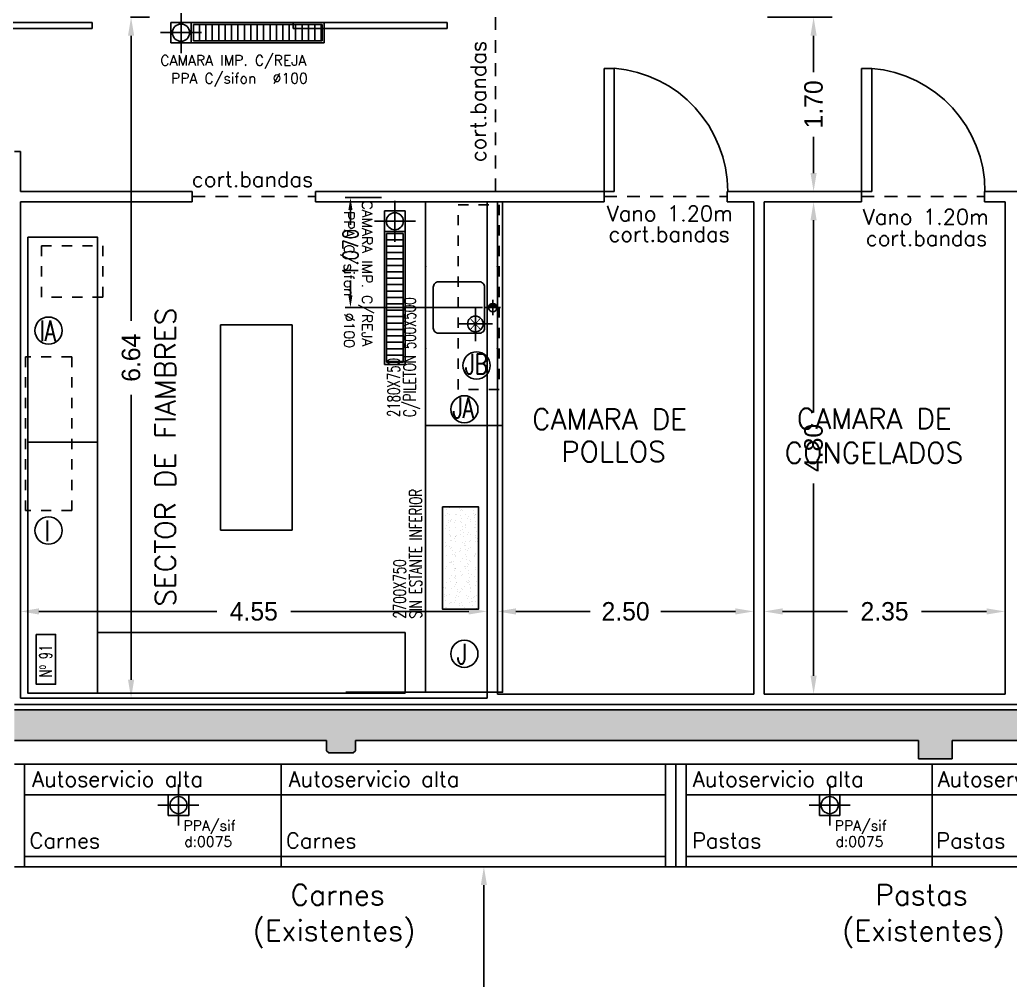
# Model space of a CAD drawing. Header units: metres. Extents: x 95 to 486, y 2972 to 3465.
# Drawn here: x 193.07 to 202.73, y 3229.39 to 3238.78 of the extents above; entities that cross this region are included whole.
import ezdxf
from ezdxf.enums import TextEntityAlignment as Align

# ---------------------------------------------------------------- set-up
doc = ezdxf.new("R2010")
doc.units = ezdxf.units.M
doc.linetypes.add('HIDDEN', pattern=[0.375, 0.25, -0.125])
doc.linetypes.add('HIDDEN2', pattern=[0.1875, 0.125, -0.0625])
for name, color, linetype in [('0_CAMARAS', 4, 'Continuous'), ('0_HOJA-CARATULA', 7, 'Continuous'), ('0_MUROS', 7, 'Continuous'), ('C_COTAS', 5, 'Continuous'), ('E_GONDOLAS', 1, 'Continuous'), ('E_INOXIGAS', 1, 'Continuous'), ('I_AGUA', 160, 'Continuous'), ('I_DESAGUES', 224, 'Continuous'), ('INO-AGUA', 161, 'Continuous'), ('INO-DESAGUES', 161, 'Continuous'), ('INOXI', 1, 'Continuous'), ('T_ITEMS', 142, 'Continuous'), ('T_TEXTOS', 3, 'Continuous'), ('T_TEXTOS-EQUIPAMIENTO', 5, 'Continuous')]:
    doc.layers.add(name, color=color, linetype=linetype)
doc.styles.add('ROMANS', font='romans.shx', dxfattribs={"width": 0.8, "height": 0.15})
doc.dimstyles.new('PLANOS', dxfattribs={"dimscale": 0, "dimtxt": 0.12, "dimasz": 0.12, "dimexe": 0.05, "dimexo": 0.02, "dimgap": 0.04, "dimtad": 0, "dimdec": 3, "dimrnd": 0.005, "dimzin": 0, "dimdsep": 46, "dimtxsty": 'ROMANS', "dimcen": 2.5, "dimadec": 0, "dimazin": 0, "dimtfac": 1, "dimtdec": 3, "dimtmove": 2, "dimatfit": 3, "dimfxl": 1, "dimtolj": 1, "dimtzin": 0, "dimarcsym": 0})
doc.dimstyles.new('STANDARD$0', dxfattribs={"dimtxt": 0.2, "dimasz": 0.18, "dimexe": 0.18, "dimexo": 0.0625, "dimgap": 0.09, "dimtad": 0, "dimzin": 0, "dimdsep": 46, "dimtxsty": 'ROMANS', "dimblk": 'OBLIQUE', "dimsah": 1, "dimcen": 0.09, "dimse1": 1, "dimse2": 1, "dimadec": 0, "dimazin": 0, "dimtfac": 1, "dimtofl": 0, "dimtmove": 0, "dimatfit": 3, "dimldrblk": 'OBLIQUE', "dimfxl": 1, "dimtolj": 1, "dimtzin": 0, "dimarcsym": 0})

# ---------------------------------------------------------------- blocks, each defined once
blk = doc.blocks.new('*D177')
at = {"layer": 'C_COTAS', "color": 0, "lineweight": -2, "transparency": 16777216}
for p, q in [((198.4836, 3230.5236), (197.4155, 3230.5236)), ((197.5955, 3230.3436), (197.5955, 3229.3536)), ((197.5955, 3227.7036), (197.5955, 3228.6936)), ((198.4836, 3227.5236), (197.4155, 3227.5236))]:
    blk.add_line(p, q, dxfattribs=at)
at = {"layer": 'C_COTAS', "color": 0, "transparency": 16777216}
for points in [[(197.5655, 3230.3436), (197.6255, 3230.3436), (197.5955, 3230.5236)], [(197.5655, 3227.7036), (197.6255, 3227.7036), (197.5955, 3227.5236)]]:
    blk.add_solid(points, dxfattribs=at)
at = {"layer": 'DEFPOINTS', "color": 0, "transparency": 16777216}
for p in [(197.5955, 3230.5236), (198.5461, 3230.5236), (198.5461, 3227.5236)]:
    blk.add_point(p, dxfattribs=at)
at = {"layer": 'C_COTAS', "color": 0, "transparency": 16777216, "insert": (197.5955, 3229.0236), "char_height": 0.18, "attachment_point": 5, "rotation": 90}
blk.add_mtext('\\A1;3.00', dxfattribs=at)
blk = doc.blocks.new('*D195')
at = {"layer": 'C_COTAS', "color": 0, "lineweight": -2, "transparency": 16777216}
for p, q in [((193.0774, 3232.2278), (193.0774, 3233.1916)), ((197.6274, 3232.2278), (197.6274, 3233.1916)), ((193.2574, 3233.0116), (194.9924, 3233.0116)), ((197.4474, 3233.0116), (195.7124, 3233.0116))]:
    blk.add_line(p, q, dxfattribs=at)
at = {"layer": 'C_COTAS', "color": 0, "transparency": 16777216}
for points in [[(193.2574, 3233.0416), (193.2574, 3232.9816), (193.0774, 3233.0116)], [(197.4474, 3233.0416), (197.4474, 3232.9816), (197.6274, 3233.0116)]]:
    blk.add_solid(points, dxfattribs=at)
at = {"layer": 'DEFPOINTS', "color": 0, "transparency": 16777216}
for p in [(197.6274, 3233.0116), (193.0774, 3232.1653), (197.6274, 3232.1653)]:
    blk.add_point(p, dxfattribs=at)
at = {"layer": 'C_COTAS', "color": 0, "transparency": 16777216, "insert": (195.3524, 3233.0116), "char_height": 0.18, "attachment_point": 5}
blk.add_mtext('\\A1;4.55', dxfattribs=at)
blk = doc.blocks.new('*D196')
at = {"layer": 'C_COTAS', "color": 0, "lineweight": -2, "transparency": 16777216}
for p, q in [((197.7274, 3232.2678), (197.7274, 3233.1916)), ((200.2274, 3232.2678), (200.2274, 3233.1916)), ((197.9074, 3233.0116), (198.6324, 3233.0116)), ((200.0474, 3233.0116), (199.3224, 3233.0116))]:
    blk.add_line(p, q, dxfattribs=at)
at = {"layer": 'C_COTAS', "color": 0, "transparency": 16777216}
for points in [[(197.9074, 3233.0416), (197.9074, 3232.9816), (197.7274, 3233.0116)], [(200.0474, 3233.0416), (200.0474, 3232.9816), (200.2274, 3233.0116)]]:
    blk.add_solid(points, dxfattribs=at)
at = {"layer": 'DEFPOINTS', "color": 0, "transparency": 16777216}
for p in [(200.2274, 3233.0116), (197.7274, 3232.2053), (200.2274, 3232.2053)]:
    blk.add_point(p, dxfattribs=at)
at = {"layer": 'C_COTAS', "color": 0, "transparency": 16777216, "insert": (198.9774, 3233.0116), "char_height": 0.18, "attachment_point": 5}
blk.add_mtext('\\A1;2.50', dxfattribs=at)
blk = doc.blocks.new('*D197')
at = {"layer": 'C_COTAS', "color": 0, "lineweight": -2, "transparency": 16777216}
for p, q in [((200.3274, 3232.2678), (200.3274, 3233.1916)), ((202.6774, 3232.2678), (202.6774, 3233.1916)), ((200.5074, 3233.0116), (201.1424, 3233.0116)), ((202.4974, 3233.0116), (201.8624, 3233.0116))]:
    blk.add_line(p, q, dxfattribs=at)
at = {"layer": 'C_COTAS', "color": 0, "transparency": 16777216}
for points in [[(200.5074, 3233.0416), (200.5074, 3232.9816), (200.3274, 3233.0116)], [(202.4974, 3233.0416), (202.4974, 3232.9816), (202.6774, 3233.0116)]]:
    blk.add_solid(points, dxfattribs=at)
at = {"layer": 'DEFPOINTS', "color": 0, "transparency": 16777216}
for p in [(202.6774, 3233.0116), (200.3274, 3232.2053), (202.6774, 3232.2053)]:
    blk.add_point(p, dxfattribs=at)
at = {"layer": 'C_COTAS', "color": 0, "transparency": 16777216, "insert": (201.5024, 3233.0116), "char_height": 0.18, "attachment_point": 5}
blk.add_mtext('\\A1;2.35', dxfattribs=at)
blk = doc.blocks.new('*D200')
at = {"layer": 'C_COTAS', "color": 0, "lineweight": -2, "transparency": 16777216}
for p, q in [((200.3899, 3237.0053), (200.9904, 3237.0053)), ((200.8104, 3236.8253), (200.8104, 3234.9503)), ((200.8104, 3232.3853), (200.8104, 3234.2603)), ((200.3899, 3232.2053), (200.9904, 3232.2053))]:
    blk.add_line(p, q, dxfattribs=at)
at = {"layer": 'C_COTAS', "color": 0, "transparency": 16777216}
for points in [[(200.7804, 3236.8253), (200.8404, 3236.8253), (200.8104, 3237.0053)], [(200.7804, 3232.3853), (200.8404, 3232.3853), (200.8104, 3232.2053)]]:
    blk.add_solid(points, dxfattribs=at)
at = {"layer": 'DEFPOINTS', "color": 0, "transparency": 16777216}
for p in [(200.3274, 3237.0053), (200.8104, 3237.0053), (200.3274, 3232.2053)]:
    blk.add_point(p, dxfattribs=at)
at = {"layer": 'C_COTAS', "color": 0, "transparency": 16777216, "insert": (200.8104, 3234.6053), "char_height": 0.18, "attachment_point": 5, "rotation": 90}
blk.add_mtext('\\A1;4.80', dxfattribs=at)
blk = doc.blocks.new('*D201')
at = {"layer": 'C_COTAS', "color": 0, "lineweight": -2, "transparency": 16777216}
for p, q in [((200.3597, 3238.8036), (200.9904, 3238.8036)), ((200.8104, 3238.6236), (200.8104, 3238.2695)), ((200.8104, 3237.2853), (200.8104, 3237.6395)), ((200.3597, 3237.1053), (200.9904, 3237.1053))]:
    blk.add_line(p, q, dxfattribs=at)
at = {"layer": 'C_COTAS', "color": 0, "transparency": 16777216}
for points in [[(200.7804, 3238.6236), (200.8404, 3238.6236), (200.8104, 3238.8036)], [(200.7804, 3237.2853), (200.8404, 3237.2853), (200.8104, 3237.1053)]]:
    blk.add_solid(points, dxfattribs=at)
at = {"layer": 'DEFPOINTS', "color": 0, "transparency": 16777216}
for p in [(200.2972, 3238.8036), (200.8104, 3238.8036), (200.2972, 3237.1053)]:
    blk.add_point(p, dxfattribs=at)
at = {"layer": 'C_COTAS', "color": 0, "transparency": 16777216, "insert": (200.8104, 3237.9545), "char_height": 0.18, "attachment_point": 5, "rotation": 90}
blk.add_mtext('\\A1;1.70', dxfattribs=at)
blk = doc.blocks.new('*D206')
at = {"layer": 'C_COTAS', "color": 0, "lineweight": -2, "transparency": 16777216}
for p, q in [((194.151, 3238.8036), (194.3353, 3238.8036)), ((194.1553, 3238.6236), (194.1553, 3235.8445)), ((194.1553, 3232.3453), (194.1553, 3235.1245)), ((194.151, 3232.1653), (194.3353, 3232.1653))]:
    blk.add_line(p, q, dxfattribs=at)
at = {"layer": 'C_COTAS', "color": 0, "transparency": 16777216}
for points in [[(194.1253, 3238.6236), (194.1853, 3238.6236), (194.1553, 3238.8036)], [(194.1253, 3232.3453), (194.1853, 3232.3453), (194.1553, 3232.1653)]]:
    blk.add_solid(points, dxfattribs=at)
at = {"layer": 'DEFPOINTS', "color": 0, "transparency": 16777216}
for p in [(194.0885, 3238.8036), (194.1553, 3238.8036), (194.0885, 3232.1653)]:
    blk.add_point(p, dxfattribs=at)
at = {"layer": 'C_COTAS', "color": 0, "transparency": 16777216, "insert": (194.1553, 3235.4845), "char_height": 0.18, "attachment_point": 5, "rotation": 90}
blk.add_mtext('\\A1;6.64', dxfattribs=at)
blk = doc.blocks.new('*D217')
at = {"layer": 'DEFPOINTS', "color": 0, "transparency": 16777216}
for p in [(196.2943, 3237.0453), (196.6174, 3237.0453), (197.6024, 3235.974)]:
    blk.add_point(p, dxfattribs=at)
at = {"layer": 'I_AGUA', "color": 0, "lineweight": -2, "transparency": 16777216}
for p, q in [((196.5974, 3237.0453), (196.2443, 3237.0453)), ((196.2943, 3236.9253), (196.2943, 3236.7811)), ((196.2943, 3236.094), (196.2943, 3236.2382)), ((197.5824, 3235.974), (196.2443, 3235.974))]:
    blk.add_line(p, q, dxfattribs=at)
at = {"layer": 'I_AGUA', "color": 0, "transparency": 16777216}
for points in [[(196.2743, 3236.9253), (196.3143, 3236.9253), (196.2943, 3237.0453)], [(196.2743, 3236.094), (196.3143, 3236.094), (196.2943, 3235.974)]]:
    blk.add_solid(points, dxfattribs=at)
at = {"layer": 'I_AGUA', "color": 0, "transparency": 16777216, "insert": (196.2943, 3236.5097), "char_height": 0.15, "attachment_point": 5, "rotation": 90, "style": 'ROMANS'}
blk.add_mtext('\\A1;1.070', dxfattribs=at)
blk = doc.blocks.new('AAFF')
at = {"layer": 'I_AGUA', "color": 14}
for p, q in [((0, -0.0758), (0, 0.0757)), ((-0.0757, 0), (0.0757, 0))]:
    blk.add_line(p, q, dxfattribs=at)
at = {"layer": 'I_AGUA'}
blk.add_circle((0, 0), 0.0407, dxfattribs=at)
blk = doc.blocks.new('A$C58FD04BF')
at = {"layer": 'INO-AGUA'}
for points in [[(0, 0.0815, 0.414214), (-0.0407, 0.0407), (0, 0.0407)], [(0, 0), (0, 0.0407), (-0.0407, 0.0407, 0.414214)]]:
    blk.add_hatch(color=256, dxfattribs=at).paths.add_polyline_path(points)
blk.add_blockref('AAFF', (0, 0.0408), dxfattribs=at)
blk = doc.blocks.new('AADES')
at = {"layer": 'INO-DESAGUES', "color": 14}
for p, q in [((0, 0.1664), (0, -0.1664)), ((-0.1663, 0), (0.1664, 0))]:
    blk.add_line(p, q, dxfattribs=at)
at = {"layer": 'INO-DESAGUES', "const_width": 0.008}
for points in [[(-0.057, 0.0508), (0.057, -0.0509)], [(0.0552, 0.0528), (-0.0552, -0.0527)]]:
    blk.add_lwpolyline(points, dxfattribs=at)
at = {"layer": 'INO-DESAGUES'}
blk.add_circle((0, 0), 0.0764, dxfattribs=at)
blk = doc.blocks.new('500X500')
at = {"color": 40}
blk.add_lwpolyline([(0.15, -0.575), (0.15, -0.175, -0.414214), (0.2, -0.125), (0.6, -0.125, -0.414214), (0.65, -0.175), (0.65, -0.575, -0.414214), (0.6, -0.625), (0.2, -0.625, -0.414214)], format="xyb", close=True, dxfattribs=at)
at = {"layer": 'INOXI', "color": 8}
for p in [(0, 0), (0.8, 0), (0, -0.7), (0.8, -0.7)]:
    blk.add_point(p, dxfattribs=at)
at = {"layer": 'INO-AGUA', "linetype": 'Continuous'}
blk.add_blockref('A$C58FD04BF', (0.4, -0.086), dxfattribs=at)
at = {"layer": 'INO-DESAGUES'}
blk.add_blockref('AADES', (0.56, -0.2151), dxfattribs=at)
blk = doc.blocks.new('*X12')
at = {"color": 0}
for p, q in [((1.0055, 1.2653), (1.0055, 1.2653)), ((1.0396, 1.302), (1.0396, 1.302)), ((1.0656, 1.3054), (1.0656, 1.3054)), ((1.0726, 1.3217), (1.0726, 1.3217)), ((1.0729, 1.3171), (1.0729, 1.3171)), ((1.0818, 1.3133), (1.0818, 1.3133)), ((1.1062, 1.3108), (1.1062, 1.3108)), ((1.1253, 1.2734), (1.1253, 1.2734)), ((1.1405, 1.2702), (1.1405, 1.2702)), ((1.1484, 1.3183), (1.1484, 1.3183)), ((1.1741, 1.3197), (1.1741, 1.3197)), ((1.2002, 1.3231), (1.2002, 1.3231)), ((1.2008, 1.3165), (1.2008, 1.3165)), ((1.2408, 1.3285), (1.2408, 1.3285)), ((1.2714, 1.2719), (1.2714, 1.2719)), ((1.2757, 1.3173), (1.2757, 1.3173)), ((1.3041, 1.3186), (1.3041, 1.3186)), ((1.3087, 1.3374), (1.3087, 1.3374)), ((1.3254, 1.2717), (1.3254, 1.2717)), ((1.3346, 1.2633), (1.3346, 1.2633)), ((1.3348, 1.3408), (1.3348, 1.3408)), ((1.3359, 1.3213), (1.3359, 1.3213)), ((1.3754, 1.3462), (1.3754, 1.3462)), ((1.3993, 1.2713), (1.3993, 1.2713)), ((1.4032, 1.2554), (1.4032, 1.2554)), ((1.4598, 1.3189), (1.4598, 1.3189)), ((1.4668, 1.323), (1.4668, 1.323)), ((1.4757, 1.3156), (1.4757, 1.3156)), ((1.4849, 1.3072), (1.4849, 1.3072)), ((1.5284, 1.2673), (1.5284, 1.2673)), ((1.5344, 1.2761), (1.5344, 1.2761)), ((1.5589, 1.2557), (1.5589, 1.2557)), ((1.5947, 1.3224), (1.5947, 1.3224)), ((1.6155, 1.3191), (1.6155, 1.3191)), ((1.6652, 1.2778), (1.6652, 1.2778)), ((1.6787, 1.3112), (1.6787, 1.3112)), ((1.6907, 1.2582), (1.6907, 1.2582)), ((1.7146, 1.256), (1.7146, 1.256)), ((1.7285, 1.2656), (1.7285, 1.2656)), ((1.7297, 1.3273), (1.7297, 1.3273)), ((1.7377, 1.2571), (1.7377, 1.2571)), ((1.7586, 1.2672), (1.7586, 1.2672)), ((1.7712, 1.3194), (1.7712, 1.3194)), ((1.7846, 1.2706), (1.7846, 1.2706)), ((1.7932, 1.2772), (1.7932, 1.2772)), ((1.8253, 1.276), (1.8253, 1.276)), ((1.8606, 1.3289), (1.8606, 1.3289)), ((1.8703, 1.2563), (1.8703, 1.2563)), ((1.8788, 1.3095), (1.8788, 1.3095)), ((1.888, 1.301), (1.888, 1.301)), ((1.8932, 1.2849), (1.8932, 1.2849)), ((1.9192, 1.2883), (1.9192, 1.2883)), ((1.9269, 1.3197), (1.9269, 1.3197)), ((1.9282, 1.282), (1.9282, 1.282)), ((1.9315, 1.2612), (1.9315, 1.2612)), ((1.9599, 1.2937), (1.9599, 1.2937)), ((1.9885, 1.3283), (1.9885, 1.3283)), ((1.0086, 1.169), (1.0086, 1.169)), ((1.0177, 1.1696), (1.0177, 1.1696)), ((1.0248, 1.184), (1.0248, 1.184)), ((1.033, 1.1928), (1.033, 1.1928)), ((1.034, 1.1755), (1.034, 1.1755)), ((1.0761, 1.2207), (1.0761, 1.2207)), ((1.0857, 1.1786), (1.0857, 1.1786)), ((1.0918, 1.2549), (1.0918, 1.2549)), ((1.1117, 1.182), (1.1117, 1.182)), ((1.1128, 1.2414), (1.1128, 1.2414)), ((1.1437, 1.1739), (1.1437, 1.1739)), ((1.1523, 1.1874), (1.1523, 1.1874)), ((1.1751, 1.2278), (1.1751, 1.2278)), ((1.1843, 1.2194), (1.1843, 1.2194)), ((1.1887, 1.1931), (1.1887, 1.1931)), ((1.204, 1.2201), (1.204, 1.2201)), ((1.2202, 1.1963), (1.2202, 1.1963)), ((1.2278, 1.1795), (1.2278, 1.1795)), ((1.2463, 1.1997), (1.2463, 1.1997)), ((1.2475, 1.2552), (1.2475, 1.2552)), ((1.2685, 1.2417), (1.2685, 1.2417)), ((1.2746, 1.1755), (1.2746, 1.1755)), ((1.2869, 1.2051), (1.2869, 1.2051)), ((1.339, 1.225), (1.339, 1.225)), ((1.3445, 1.1934), (1.3445, 1.1934)), ((1.3548, 1.214), (1.3548, 1.214)), ((1.3781, 1.2234), (1.3781, 1.2234)), ((1.3809, 1.2175), (1.3809, 1.2175)), ((1.4025, 1.1749), (1.4025, 1.1749)), ((1.4215, 1.2228), (1.4215, 1.2228)), ((1.4243, 1.242), (1.4243, 1.242)), ((1.4279, 1.1778), (1.4279, 1.1778)), ((1.4371, 1.1694), (1.4371, 1.1694)), ((1.4699, 1.2267), (1.4699, 1.2267)), ((1.4894, 1.2317), (1.4894, 1.2317)), ((1.5002, 1.1937), (1.5002, 1.1937)), ((1.5154, 1.2352), (1.5154, 1.2352)), ((1.5375, 1.1798), (1.5375, 1.1798)), ((1.5561, 1.2405), (1.5561, 1.2405)), ((1.5782, 1.2217), (1.5782, 1.2217)), ((1.58, 1.2423), (1.58, 1.2423)), ((1.5874, 1.2133), (1.5874, 1.2133)), ((1.5978, 1.226), (1.5978, 1.226)), ((1.624, 1.2495), (1.624, 1.2495)), ((1.6309, 1.1734), (1.6309, 1.1734)), ((1.65, 1.2529), (1.65, 1.2529)), ((1.6559, 1.1939), (1.6559, 1.1939)), ((1.6684, 1.1814), (1.6684, 1.1814)), ((1.7329, 1.2309), (1.7329, 1.2309)), ((1.7357, 1.2426), (1.7357, 1.2426)), ((1.7812, 1.2173), (1.7812, 1.2173)), ((1.7963, 1.1808), (1.7963, 1.1808)), ((1.8116, 1.1942), (1.8116, 1.1942)), ((1.831, 1.1717), (1.831, 1.1717)), ((1.8402, 1.1632), (1.8402, 1.1632)), ((1.8637, 1.2326), (1.8637, 1.2326)), ((1.8914, 1.2429), (1.8914, 1.2429)), ((1.9313, 1.1857), (1.9313, 1.1857)), ((1.9393, 1.1615), (1.9393, 1.1615)), ((1.9653, 1.1649), (1.9653, 1.1649)), ((1.9673, 1.1945), (1.9673, 1.1945)), ((1.9813, 1.2156), (1.9813, 1.2156)), ((1.9905, 1.2071), (1.9905, 1.2071)), ((1.9916, 1.232), (1.9916, 1.232)), ((1.0118, 1.0727), (1.0118, 1.0727)), ((1.0734, 1.0676), (1.0734, 1.0676)), ((1.0775, 1.1356), (1.0775, 1.1356)), ((1.0792, 1.1244), (1.0792, 1.1244)), ((1.1273, 1.09), (1.1273, 1.09)), ((1.1321, 1.1297), (1.1321, 1.1297)), ((1.1365, 1.0816), (1.1365, 1.0816)), ((1.1468, 1.0775), (1.1468, 1.0775)), ((1.1532, 1.1162), (1.1532, 1.1162)), ((1.1984, 1.064), (1.1984, 1.064)), ((1.2071, 1.1238), (1.2071, 1.1238)), ((1.2291, 1.0679), (1.2291, 1.0679)), ((1.2663, 1.0729), (1.2663, 1.0729)), ((1.2776, 1.1339), (1.2776, 1.1339)), ((1.2777, 1.0792), (1.2777, 1.0792)), ((1.2868, 1.1255), (1.2868, 1.1255)), ((1.2878, 1.13), (1.2878, 1.13)), ((1.2924, 1.0763), (1.2924, 1.0763)), ((1.3089, 1.1165), (1.3089, 1.1165)), ((1.3303, 1.0856), (1.3303, 1.0856)), ((1.333, 1.0817), (1.333, 1.0817)), ((1.3422, 1.1286), (1.3422, 1.1286)), ((1.3848, 1.0682), (1.3848, 1.0682)), ((1.4009, 1.0906), (1.4009, 1.0906)), ((1.4056, 1.0786), (1.4056, 1.0786)), ((1.427, 1.0941), (1.427, 1.0941)), ((1.4436, 1.1302), (1.4436, 1.1302)), ((1.4646, 1.1168), (1.4646, 1.1168)), ((1.4676, 1.0994), (1.4676, 1.0994)), ((1.4731, 1.1303), (1.4731, 1.1303)), ((1.4806, 1.1295), (1.4806, 1.1295)), ((1.5304, 1.0839), (1.5304, 1.0839)), ((1.5355, 1.1084), (1.5355, 1.1084)), ((1.5396, 1.0755), (1.5396, 1.0755)), ((1.5405, 1.0685), (1.5405, 1.0685)), ((1.5407, 1.0834), (1.5407, 1.0834)), ((1.5615, 1.1118), (1.5615, 1.1118)), ((1.5993, 1.1305), (1.5993, 1.1305)), ((1.601, 1.1297), (1.601, 1.1297)), ((1.6022, 1.1171), (1.6022, 1.1171)), ((1.6203, 1.1171), (1.6203, 1.1171)), ((1.6701, 1.1261), (1.6701, 1.1261)), ((1.6715, 1.0851), (1.6715, 1.0851)), ((1.6807, 1.1278), (1.6807, 1.1278)), ((1.6899, 1.1193), (1.6899, 1.1193)), ((1.6961, 1.1295), (1.6961, 1.1295)), ((1.6962, 1.0687), (1.6962, 1.0687)), ((1.7334, 1.0795), (1.7334, 1.0795)), ((1.736, 1.1346), (1.736, 1.1346)), ((1.7368, 1.1349), (1.7368, 1.1349)), ((1.755, 1.1308), (1.755, 1.1308)), ((1.7761, 1.1174), (1.7761, 1.1174)), ((1.7995, 1.0845), (1.7995, 1.0845)), ((1.8047, 1.1438), (1.8047, 1.1438)), ((1.8307, 1.1472), (1.8307, 1.1472)), ((1.852, 1.069), (1.852, 1.069)), ((1.8669, 1.1362), (1.8669, 1.1362)), ((1.8714, 1.1526), (1.8714, 1.1526)), ((1.8837, 1.1234), (1.8837, 1.1234)), ((1.9107, 1.1311), (1.9107, 1.1311)), ((1.9318, 1.1177), (1.9318, 1.1177)), ((1.9335, 1.0778), (1.9335, 1.0778)), ((1.9345, 1.0894), (1.9345, 1.0894)), ((1.9427, 1.0693), (1.9427, 1.0693)), ((1.9948, 1.1356), (1.9948, 1.1356)), ((1.0168, 1.0042), (1.0168, 1.0042)), ((1.0232, 1.0409), (1.0232, 1.0409)), ((1.0638, 1.0463), (1.0638, 1.0463)), ((1.0824, 1.0281), (1.0824, 1.0281)), ((1.1318, 1.0552), (1.1318, 1.0552)), ((1.1578, 1.0586), (1.1578, 1.0586)), ((1.1725, 1.0045), (1.1725, 1.0045)), ((1.18, 1.0417), (1.18, 1.0417)), ((1.2103, 1.0274), (1.2103, 1.0274)), ((1.3282, 1.0048), (1.3282, 1.0048)), ((1.3453, 1.0323), (1.3453, 1.0323)), ((1.3801, 1.04), (1.3801, 1.04)), ((1.3893, 1.0316), (1.3893, 1.0316)), ((1.4762, 1.034), (1.4762, 1.034)), ((1.4839, 1.005), (1.4839, 1.005)), ((1.5831, 1.0356), (1.5831, 1.0356)), ((1.6041, 1.0334), (1.6041, 1.0334)), ((1.6396, 1.0053), (1.6396, 1.0053)), ((1.7162, 1.0027), (1.7162, 1.0027)), ((1.7392, 1.0382), (1.7392, 1.0382)), ((1.7422, 1.0061), (1.7422, 1.0061)), ((1.7829, 1.0115), (1.7829, 1.0115)), ((1.7832, 1.0339), (1.7832, 1.0339)), ((1.7924, 1.0254), (1.7924, 1.0254)), ((1.7953, 1.0056), (1.7953, 1.0056)), ((1.8508, 1.0204), (1.8508, 1.0204)), ((1.87, 1.0399), (1.87, 1.0399)), ((1.8768, 1.0238), (1.8768, 1.0238)), ((1.9175, 1.0292), (1.9175, 1.0292)), ((1.9511, 1.0059), (1.9511, 1.0059)), ((1.9854, 1.0381), (1.9854, 1.0381)), ((1.9862, 1.0295), (1.9862, 1.0295)), ((1.9979, 1.0393), (1.9979, 1.0393))]:
    blk.add_line(p, q, dxfattribs=at)
blk = doc.blocks.new('Tc100')
at = {"color": 40}
blk.add_lwpolyline([(-0.4974, -0.1777), (-0.4974, 0.1723), (0.5026, 0.1723), (0.5026, -0.1777)], close=True, dxfattribs=at)
at = {"color": 9}
blk.add_blockref('*X12', (-1.4974, -1.1777), dxfattribs=at)

msp = doc.modelspace()

# ---------------------------------------------------------------- hatches: boundary and pattern name
at = {"layer": '0_MUROS'}
msp.add_hatch(color=256, dxfattribs=at).paths.add_polyline_path([(201.8321, 3231.7536), (201.8321, 3231.5736), (202.1621, 3231.5736), (202.1621, 3231.7536), (206.0621, 3231.7536), (206.0621, 3231.5936), (206.0821, 3231.5736), (206.3721, 3231.5736), (206.3921, 3231.5936), (206.3921, 3231.7536), (208.3461, 3231.7536), (208.3461, 3232.0536), (193.0174, 3232.0536), (193.0174, 3231.7536), (196.0621, 3231.7536), (196.0621, 3231.6536), (196.0821, 3231.6336), (196.3221, 3231.6336), (196.3421, 3231.6536), (196.3421, 3231.7536)])

# ---------------------------------------------------------------- linework, layer by layer
at = {"layer": '0_CAMARAS', "color": 3, "linetype": 'HIDDEN2'}
for p, q in [((197.7074, 3237.1053), (197.7074, 3238.8036)), ((194.7524, 3237.0553), (195.9524, 3237.0553)), ((198.7674, 3237.0553), (199.9674, 3237.0553)), ((201.2774, 3237.0553), (202.4774, 3237.0553))]:
    msp.add_line(p, q, dxfattribs=at)
at = {"layer": '0_CAMARAS'}
for p, q in [((192.2774, 3238.7536), (193.7774, 3238.7536)), ((192.2774, 3238.6936), (193.7774, 3238.6936)), ((193.7774, 3238.7536), (193.7774, 3238.6936)), ((195.7374, 3238.7536), (197.2374, 3238.7536)), ((195.7374, 3238.7536), (195.7374, 3238.6936)), ((195.7374, 3238.6936), (197.2374, 3238.6936)), ((197.2374, 3238.7536), (197.2374, 3238.6936)), ((198.7674, 3238.3053), (198.8674, 3238.3053)), ((198.7674, 3237.1053), (198.7674, 3238.3053)), ((198.8674, 3237.1053), (198.8674, 3238.3053)), ((201.2774, 3238.3053), (201.3774, 3238.3053)), ((201.2774, 3237.1053), (201.2774, 3238.3053)), ((201.3774, 3237.1053), (201.3774, 3238.3053)), ((193.0774, 3237.4953), (193.0174, 3237.4953)), ((193.0774, 3237.1053), (193.0774, 3237.4953)), ((194.7524, 3237.1053), (193.0774, 3237.1053)), ((194.7524, 3237.0053), (194.7524, 3237.1053)), ((198.7674, 3237.1053), (195.9524, 3237.1053)), ((195.9524, 3237.0053), (195.9524, 3237.1053)), ((198.7674, 3237.0053), (198.7674, 3237.1053)), ((198.7674, 3237.1053), (198.8674, 3237.1053)), ((199.9674, 3237.0053), (199.9674, 3237.1053)), ((200.2274, 3237.1053), (199.9674, 3237.1053)), ((201.2774, 3237.1053), (199.9674, 3237.1053)), ((201.2774, 3237.0053), (201.2774, 3237.1053)), ((201.2774, 3237.1053), (201.3774, 3237.1053)), ((203.7274, 3237.1053), (202.4774, 3237.1053)), ((202.4774, 3237.0053), (202.4774, 3237.1053)), ((193.0774, 3232.1653), (193.0774, 3237.0053)), ((194.7524, 3237.0053), (193.0774, 3237.0053)), ((197.6274, 3237.0053), (195.9524, 3237.0053)), ((197.6274, 3232.1653), (197.6274, 3237.0053)), ((197.7274, 3232.2053), (197.7274, 3237.0053)), ((198.7674, 3237.0053), (197.7274, 3237.0053)), ((200.2274, 3237.0053), (199.9674, 3237.0053)), ((200.2274, 3232.2053), (200.2274, 3237.0053)), ((200.3274, 3232.2053), (200.3274, 3237.0053)), ((201.2774, 3237.0053), (200.3274, 3237.0053)), ((202.6774, 3237.0053), (202.4774, 3237.0053)), ((202.6774, 3237.0053), (202.6774, 3232.2053)), ((193.0774, 3232.1653), (197.6274, 3232.1653)), ((197.7274, 3232.2053), (200.2274, 3232.2053)), ((200.3274, 3232.2053), (202.6774, 3232.2053)), ((193.0174, 3232.1053), (197.6774, 3232.1053)), ((195.8361, 3232.1053), (203.3374, 3232.1053)), ((200.2274, 3232.1053), (205.2274, 3232.1053))]:
    msp.add_line(p, q, dxfattribs=at)
at = {"layer": '0_CAMARAS', "color": 5}
for centre, radius in [((198.7674, 3237.1053), 1.2052), ((201.2774, 3237.1053), 1.2042)]:
    msp.add_arc(centre, radius, 0, 85.23636, dxfattribs=at)
at = {"layer": '0_HOJA-CARATULA'}
msp.add_circle((196.2281, 3222.4589), 101.1095, dxfattribs=at)
at = {"layer": '0_MUROS'}
for p, q in [((208.3461, 3232.0536), (193.0174, 3232.0536)), ((193.0174, 3231.7536), (196.0621, 3231.7536)), ((196.0621, 3231.6536), (196.0621, 3231.7536)), ((196.3421, 3231.7536), (201.8321, 3231.7536)), ((196.3421, 3231.6536), (196.3421, 3231.7536)), ((201.8321, 3231.5736), (201.8321, 3231.7536)), ((202.1621, 3231.5736), (202.1621, 3231.7536)), ((202.1621, 3231.7536), (206.0621, 3231.7536)), ((196.0821, 3231.6336), (196.0621, 3231.6536)), ((196.3421, 3231.6536), (196.3221, 3231.6336)), ((196.0821, 3231.6336), (196.3221, 3231.6336)), ((201.8321, 3231.5736), (202.1621, 3231.5736))]:
    msp.add_line(p, q, dxfattribs=at)
at = {"layer": 'E_GONDOLAS'}
for p, q in [((193.0174, 3231.5236), (199.4674, 3231.5236)), ((193.1174, 3231.5236), (193.1174, 3230.5236)), ((195.6174, 3231.5236), (195.6174, 3230.5236)), ((199.3674, 3231.5236), (199.3674, 3230.5236)), ((199.4674, 3231.5236), (204.4674, 3231.5236)), ((199.4674, 3231.5236), (199.4674, 3230.5236)), ((199.4674, 3231.5236), (199.4674, 3230.5236)), ((199.5674, 3231.5236), (199.5674, 3230.5236)), ((201.9674, 3231.5236), (201.9674, 3230.5236)), ((199.3674, 3231.2236), (193.1174, 3231.2236)), ((204.3674, 3231.2236), (199.5674, 3231.2236)), ((199.3674, 3230.6236), (193.1174, 3230.6236)), ((204.3674, 3230.6236), (199.5674, 3230.6236)), ((193.0174, 3230.5236), (199.4674, 3230.5236)), ((199.4674, 3230.5236), (204.4674, 3230.5236))]:
    msp.add_line(p, q, dxfattribs=at)
at = {"layer": 'E_INOXIGAS'}
for p, q in [((195.0274, 3235.8053), (195.0274, 3233.8053)), ((195.0274, 3235.8053), (195.7274, 3235.8053)), ((195.7274, 3233.8053), (195.7274, 3235.8053)), ((195.0274, 3233.8053), (195.7274, 3233.8053)), ((193.8274, 3232.8053), (193.8274, 3232.2153)), ((193.8274, 3232.8053), (196.8274, 3232.8053)), ((196.8274, 3232.8053), (196.8274, 3232.2153)), ((197.7774, 3232.224), (196.2508, 3232.224)), ((193.8274, 3232.2153), (196.8274, 3232.2153))]:
    msp.add_line(p, q, dxfattribs=at)
at = {"layer": 'E_INOXIGAS', "color": 9, "linetype": 'HIDDEN', "ltscale": 0.03}
for p, q in [((193.1274, 3235.4943), (193.1274, 3233.9943)), ((193.5774, 3235.4943), (193.1274, 3235.4943)), ((193.5774, 3235.4943), (193.5774, 3233.9943)), ((193.5774, 3233.9943), (193.1274, 3233.9943))]:
    msp.add_line(p, q, dxfattribs=at)
at = {"layer": 'E_INOXIGAS'}
for points in [[(197.0274, 3237.004), (197.7774, 3237.004), (197.7774, 3234.824), (197.0274, 3234.824)], [(193.1474, 3236.6603), (193.8274, 3236.6603), (193.8274, 3234.6603), (193.1474, 3234.6603)], [(197.0274, 3234.824), (197.7774, 3234.824), (197.7774, 3232.224), (197.0274, 3232.224)], [(193.1474, 3234.6603), (193.8274, 3234.6603), (193.8274, 3232.2153), (193.1474, 3232.2153)]]:
    msp.add_lwpolyline(points, close=True, dxfattribs=at)
at = {"layer": 'E_INOXIGAS', "color": 9, "linetype": 'HIDDEN', "ltscale": 0.03}
msp.add_lwpolyline([(197.7439, 3235.1757), (197.3439, 3235.1757), (197.3439, 3236.9757), (197.7439, 3236.9757)], close=True, dxfattribs=at)
at = {"layer": 'E_INOXIGAS', "color": 8, "linetype": 'HIDDEN', "ltscale": 0.03}
msp.add_lwpolyline([(193.2804, 3236.5759), (193.8804, 3236.5759), (193.8804, 3236.0759), (193.2804, 3236.0759)], close=True, dxfattribs=at)
at = {"layer": 'E_INOXIGAS', "color": 5}
msp.add_lwpolyline([(193.2301, 3232.7879), (193.4191, 3232.7879), (193.4191, 3232.3019), (193.2301, 3232.3019)], close=True, dxfattribs=at)
at = {"layer": 'I_DESAGUES'}
for p, q in [((194.6424, 3238.8536), (194.6424, 3238.4536)), ((194.7424, 3238.7536), (194.5424, 3238.7536)), ((194.5424, 3238.7536), (194.5424, 3238.5536)), ((194.7424, 3238.7536), (196.0374, 3238.7536)), ((194.7424, 3238.5536), (194.7424, 3238.7536)), ((194.7424, 3238.5536), (194.7424, 3238.7536)), ((194.7624, 3238.7336), (196.0174, 3238.7336)), ((194.7624, 3238.5736), (194.7624, 3238.7336)), ((194.8226, 3238.5736), (194.8226, 3238.7336)), ((194.8851, 3238.5736), (194.8851, 3238.7336)), ((194.9476, 3238.5736), (194.9476, 3238.7336)), ((195.0101, 3238.5736), (195.0101, 3238.7336)), ((195.0726, 3238.5736), (195.0726, 3238.7336)), ((195.1351, 3238.5736), (195.1351, 3238.7336)), ((195.1976, 3238.5736), (195.1976, 3238.7336)), ((195.2601, 3238.5736), (195.2601, 3238.7336)), ((195.3226, 3238.5736), (195.3226, 3238.7336)), ((195.3851, 3238.5736), (195.3851, 3238.7336)), ((195.4476, 3238.5736), (195.4476, 3238.7336)), ((195.5101, 3238.5736), (195.5101, 3238.7336)), ((195.5726, 3238.5736), (195.5726, 3238.7336)), ((195.6351, 3238.5736), (195.6351, 3238.7336)), ((195.6976, 3238.5736), (195.6976, 3238.7336)), ((195.7601, 3238.5736), (195.7601, 3238.7336)), ((195.8226, 3238.5736), (195.8226, 3238.7336)), ((195.8851, 3238.5736), (195.8851, 3238.7336)), ((195.9476, 3238.5736), (195.9476, 3238.7336)), ((196.0101, 3238.5736), (196.0101, 3238.7336)), ((196.0174, 3238.7336), (196.0174, 3238.5736)), ((196.0374, 3238.7536), (196.0374, 3238.5536)), ((194.4424, 3238.6536), (194.8424, 3238.6536)), ((194.5424, 3238.5536), (194.7424, 3238.5536)), ((196.0374, 3238.5536), (194.7424, 3238.5536)), ((196.0174, 3238.5736), (194.7624, 3238.5736)), ((196.7274, 3237.0153), (196.7274, 3236.6153)), ((196.6274, 3236.9153), (196.6274, 3236.7153)), ((196.8274, 3236.9153), (196.6274, 3236.9153)), ((196.8274, 3236.7153), (196.8274, 3236.9153)), ((196.9274, 3236.8153), (196.5274, 3236.8153)), ((196.6274, 3235.4203), (196.6274, 3236.7153)), ((196.6274, 3236.7153), (196.8274, 3236.7153)), ((196.6274, 3236.7153), (196.8274, 3236.7153)), ((196.6474, 3235.4403), (196.6474, 3236.6953)), ((196.6474, 3236.6953), (196.8074, 3236.6953)), ((196.8074, 3236.6953), (196.8074, 3235.4403)), ((196.8274, 3236.7153), (196.8274, 3235.4203)), ((196.6474, 3236.6351), (196.8074, 3236.6351)), ((196.6474, 3236.5726), (196.8074, 3236.5726)), ((196.6474, 3236.5101), (196.8074, 3236.5101)), ((196.6474, 3236.4476), (196.8074, 3236.4476)), ((196.6474, 3236.3851), (196.8074, 3236.3851)), ((196.6474, 3236.3226), (196.8074, 3236.3226)), ((196.6474, 3236.2601), (196.8074, 3236.2601)), ((196.6474, 3236.1976), (196.8074, 3236.1976)), ((196.6474, 3236.1351), (196.8074, 3236.1351)), ((196.6474, 3236.0726), (196.8074, 3236.0726)), ((196.6474, 3236.0101), (196.8074, 3236.0101)), ((196.6474, 3235.9476), (196.8074, 3235.9476)), ((196.6474, 3235.8851), (196.8074, 3235.8851)), ((196.6474, 3235.8226), (196.8074, 3235.8226)), ((196.6474, 3235.7601), (196.8074, 3235.7601)), ((196.6474, 3235.6976), (196.8074, 3235.6976)), ((196.6474, 3235.6351), (196.8074, 3235.6351)), ((196.6474, 3235.5726), (196.8074, 3235.5726)), ((196.6474, 3235.5101), (196.8074, 3235.5101)), ((196.8274, 3235.4203), (196.6274, 3235.4203)), ((196.6474, 3235.4476), (196.8074, 3235.4476)), ((196.8074, 3235.4403), (196.6474, 3235.4403)), ((194.6174, 3231.3236), (194.6174, 3230.9236)), ((200.9674, 3231.3236), (200.9674, 3230.9236)), ((194.7175, 3231.2236), (194.5174, 3231.2236)), ((194.5174, 3231.2236), (194.5174, 3231.0236)), ((194.7175, 3231.0236), (194.7175, 3231.2236)), ((201.0675, 3231.2236), (200.8674, 3231.2236)), ((200.8674, 3231.2236), (200.8674, 3231.0236)), ((201.0675, 3231.0236), (201.0675, 3231.2236)), ((194.4174, 3231.1236), (194.8174, 3231.1236)), ((200.7674, 3231.1236), (201.1674, 3231.1236)), ((194.5174, 3231.0236), (194.7175, 3231.0236)), ((200.8674, 3231.0236), (201.0675, 3231.0236))]:
    msp.add_line(p, q, dxfattribs=at)
for centre in [(194.6424, 3238.6536), (196.7274, 3236.8153), (194.6174, 3231.1236), (200.9674, 3231.1236)]:
    msp.add_circle(centre, 0.0833, dxfattribs=at)
at = {"layer": 'T_ITEMS'}
for centre in [(193.3507, 3235.7491), (197.5242, 3235.4087), (197.4051, 3234.9819), (193.3507, 3233.8007), (197.4051, 3232.5992)]:
    msp.add_circle(centre, 0.1326, dxfattribs=at)

# ---------------------------------------------------------------- block references
at = {"layer": 'E_INOXIGAS', "rotation": 270}
for name, p in [('500X500', (197.7274, 3236.374)), ('Tc100', (197.3699, 3233.5348))]:
    msp.add_blockref(name, p, dxfattribs=at)

# ---------------------------------------------------------------- texts
at = {"layer": 'E_INOXIGAS', "color": 9, "style": 'ROMANS', "width": 0.7}
for s, p in [('C/PILETON 500X500', (196.9321, 3234.9062)), ('2180X750', (196.7753, 3234.9062)), ('SIN ESTANTE INFERIOR', (196.9907, 3232.9429)), ('2700X750', (196.8339, 3232.9429))]:
    msp.add_text(s, height=0.12, rotation=90, dxfattribs=at).set_placement(p)
at = {"layer": 'E_INOXIGAS', "color": 5, "style": 'ROMANS', "width": 0.7}
msp.add_text('Nº 91', height=0.12, rotation=90, dxfattribs=at).set_placement((193.3819, 3232.3685))
at = {"layer": 'I_DESAGUES', "style": 'ROMANS'}
for s, p in [('CAMARA IMP. C/REJA', (194.4405, 3238.3333)), ('PPA C/sifon', (194.5451, 3238.158)), ('%%c100', (195.5354, 3238.1593)), ('PPA/sif', (194.6665, 3230.8738)), ('PPA/sif', (201.0165, 3230.8738)), ('d:0075', (194.674, 3230.718)), ('d:0075', (201.024, 3230.718))]:
    msp.add_text(s, height=0.1, dxfattribs=at).set_placement(p)
for s, p in [('CAMARA IMP. C/REJA', (196.4071, 3237.0173)), ('PPA C/sifon', (196.2318, 3236.9127)), ('%%c100', (196.2331, 3235.9224))]:
    msp.add_text(s, height=0.1, rotation=270, dxfattribs=at).set_placement(p)
at = {"layer": 'T_ITEMS', "style": 'ROMANS', "width": 0.7}
for s, p in [('IA', (193.2643, 3235.6465)), ('JB', (197.4106, 3235.3233)), ('JA', (197.2914, 3234.8965)), ('I', (193.3141, 3233.6981)), ('J', (197.3329, 3232.4966))]:
    msp.add_text(s, height=0.2, dxfattribs=at).set_placement(p)
at = {"layer": 'T_TEXTOS', "style": 'ROMANS'}
msp.add_text('SECTOR DE FIAMBRES', height=0.2, rotation=90, dxfattribs=at).set_placement((194.5901, 3233.0589))
for s, p in [('CAMARA DE', (198.0656, 3234.7857)), ('CAMARA DE  ', (200.646, 3234.7908)), ('POLLOS', (198.3491, 3234.469)), ('CONGELADOS', (200.5276, 3234.4568)), ('Carnes', (195.7117, 3230.1496)), ('Pastas', (201.4135, 3230.1496)), ('(Existentes)', (195.3409, 3229.8007)), ('(Existentes)', (201.0883, 3229.8007))]:
    msp.add_text(s, height=0.2, dxfattribs=at).set_placement(p)
at = {"layer": 'T_TEXTOS-EQUIPAMIENTO', "style": 'ROMANS'}
msp.add_text('cort.bandas', height=0.15, rotation=90, dxfattribs=at).set_placement((197.5392, 3237.9825), align=Align.MIDDLE_CENTER)
for s, p in [('cort.bandas', (195.3406, 3237.2244)), ('Vano 1.20m', (199.4096, 3236.891)), ('Vano 1.20m', (201.9059, 3236.8579)), ('cort.bandas', (199.4023, 3236.6899)), ('cort.bandas', (201.9123, 3236.6499))]:
    msp.add_text(s, height=0.15, dxfattribs=at).set_placement(p, align=Align.MIDDLE_CENTER)
for s, p in [('Autoservicio alta', (193.1921, 3231.3026)), ('Autoservicio alta', (195.6921, 3231.3026)), ('Autoservicio alta', (199.6346, 3231.3026)), ('Autoservicio alta', (202.0215, 3231.3026)), ('Carnes', (193.1662, 3230.7026)), ('Carnes', (195.6662, 3230.7026)), ('Pastas', (199.6264, 3230.7026)), ('Pastas', (202.0068, 3230.7026))]:
    msp.add_text(s, height=0.15, dxfattribs=at).set_placement(p)

# ---------------------------------------------------------------- dimensions: what is measured, and where the dimension line sits
at = {"layer": 'C_COTAS'}
for base, p1, p2, picture, middle in [((194.1553, 3238.8036), (194.0885, 3232.1653), (194.0885, 3238.8036), '*D206', (194.1553, 3235.4845)), ((200.8104, 3238.8036), (200.2972, 3237.1053), (200.2972, 3238.8036), '*D201', (200.8104, 3237.9545)), ((200.8104, 3237.0053), (200.3274, 3232.2053), (200.3274, 3237.0053), '*D200', (200.8104, 3234.6053)), ((197.5955, 3230.5236), (198.5461, 3227.5236), (198.5461, 3230.5236), '*D177', (197.5955, 3229.0236))]:
    dim = msp.add_linear_dim(base=base, p1=p1, p2=p2, angle=90, dimstyle='STANDARD$0', override={"dimtxt": 0.18, "dimtxsty": 'Standard', "dimsah": 0, "dimse1": 0, "dimse2": 0}, dxfattribs=at)
    dim.commit()
    dim.dimension.update_dxf_attribs({"geometry": picture, "text_midpoint": middle})
for base, p1, p2, picture, middle in [((197.6274, 3233.0116), (193.0774, 3232.1653), (197.6274, 3232.1653), '*D195', (195.3524, 3233.0116)), ((200.2274, 3233.0116), (197.7274, 3232.2053), (200.2274, 3232.2053), '*D196', (198.9774, 3233.0116)), ((202.6774, 3233.0116), (200.3274, 3232.2053), (202.6774, 3232.2053), '*D197', (201.5024, 3233.0116))]:
    dim = msp.add_linear_dim(base=base, p1=p1, p2=p2, dimstyle='STANDARD$0', override={"dimtxt": 0.18, "dimtxsty": 'Standard', "dimsah": 0, "dimse1": 0, "dimse2": 0}, dxfattribs=at)
    dim.commit()
    dim.dimension.update_dxf_attribs({"geometry": picture, "text_midpoint": middle})
at = {"layer": 'I_AGUA'}
dim = msp.add_linear_dim(base=(196.2943, 3237.0453), p1=(197.6024, 3235.974), p2=(196.6174, 3237.0453), angle=90, dimstyle='PLANOS', override={"dimscale": 1}, dxfattribs=at)
dim.commit()
dim.dimension.update_dxf_attribs({"geometry": '*D217', "text_midpoint": (196.2943, 3236.5097)})

doc.saveas('drawing.dxf')
